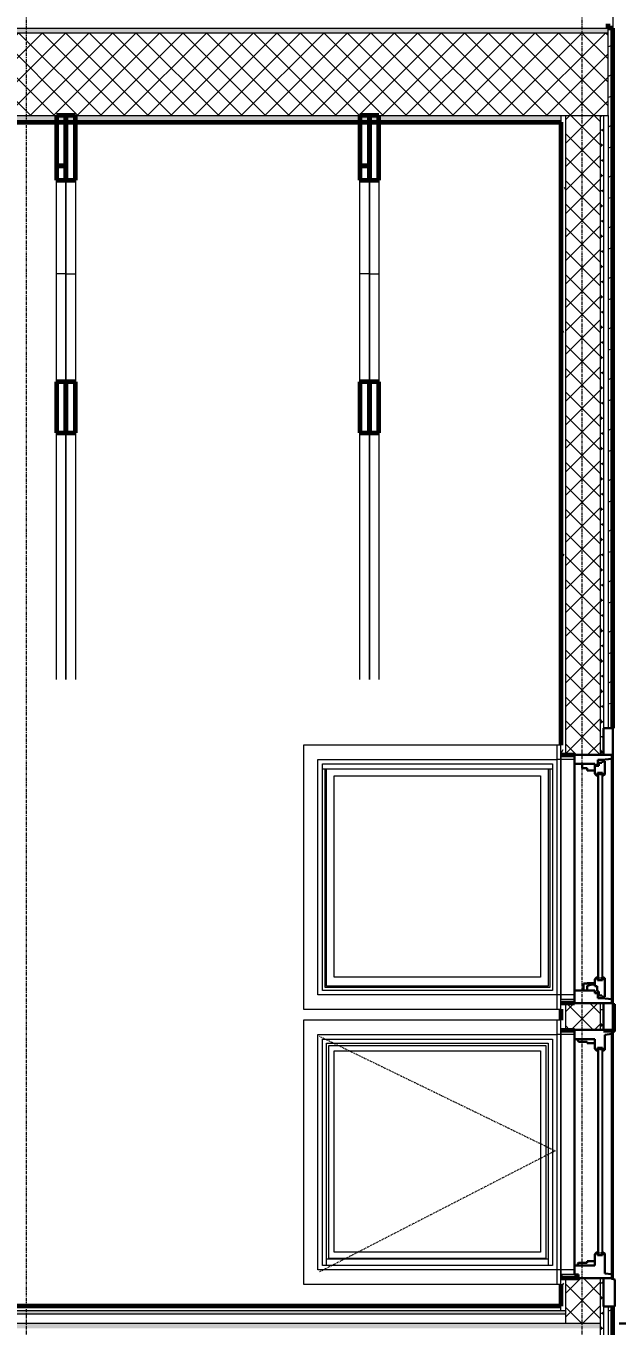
# Model space of a CAD drawing. Header units: inches. Extents: x 1892 to 3485, y -201 to 483.
# Drawn here: x 2624.5 to 2718, y 146.9 to 352.5 of the extents above; entities that cross this region are included whole.
import ezdxf

# ---------------------------------------------------------------- set-up
doc = ezdxf.new("R2010")
doc.units = ezdxf.units.IN
doc.header["$MEASUREMENT"] = 0
doc.linetypes.add('Dash 1_16_', pattern=[0.125, 0.0625, -0.0625])
doc.linetypes.add('Grid Line 1_2_', pattern=[0.875, 0.5, -0.125, 0.125, -0.125])
for name, color, linetype, lineweight in [('A-ANNO-DIMS-1', 211, 'Continuous', 30), ('A-FLOR-1', 192, 'Continuous', 60), ('A-FLOR-MCUT', 51, 'Continuous', 18), ('A-FLOR-PATT-1', 8, 'Continuous', 9), ('A-GLAZ', 151, 'Continuous', 18), ('A-GLAZ-1', 151, 'Continuous', 9), ('A-GLAZ-2', 151, 'Continuous', 30), ('A-GLAZ-3', 151, 'Dash 1_16_', 9), ('A-ROOF', 132, 'Continuous', 18), ('A-ROOF-1', 132, 'Continuous', 60), ('A-ROOF-PATT-1', 132, 'Continuous', 9), ('A-WALL', 113, 'Continuous', 18), ('A-WALL-PATT-1', 111, 'Continuous', 9), ('I-WALL', 2, 'Continuous', 18), ('I-WALL-1', 2, 'Continuous', 60), ('S-BEAM', 12, 'Continuous', 9), ('S-BEAM-1', 12, 'Continuous', 60), ('S-GRID-1', 1, 'Grid Line 1_2_', 9)]:
    doc.layers.add(name, color=color, linetype=linetype, lineweight=lineweight)
doc.styles.add('Century Gothic_B', font='GOTHICB.TTF', dxfattribs={"height": 4.5})
doc.dimstyles.new('OD__1_4__Tol__', dxfattribs={"dimscale": 12, "dimtxt": 4.698757, "dimasz": 0.5, "dimexe": 0.375, "dimexo": 0.25, "dimgap": 0.0625, "dimtad": 1, "dimrnd": 0.25, "dimzin": 3, "dimdsep": 46, "dimlunit": 4, "dimtxsty": 'Century Gothic_B', "dimblk1": 'OBLIQUE', "dimblk2": 'OBLIQUE', "dimsah": 1, "dimcen": 0.09, "dimdle": 0.375, "dimazin": 0, "dimtfac": 1, "dimtdec": 4, "dimtix": 1, "dimtmove": 0, "dimatfit": 3, "dimfxl": 1, "dimtvp": 1, "dimtfill": 1, "dimfrac": 2, "dimtolj": 1, "dimtzin": 0, "dimlwd": 30, "dimlwe": 30, "dimarcsym": 2})
pattern_1 = [(0, (2504.583, 124.937), (0, 2.399), []), (315, (2504.583, 124.937), (2.398506, 0), [3.393, -3.393]), (45, (2504.583, 124.937), (2.398506, 0), [3.393, -3.393])]
pattern_2 = [(45, (2504.583, 124.937), (-1.856155, 1.856155), []), (135, (2504.583, 124.937), (-1.856155, -1.856155), [])]

# ---------------------------------------------------------------- blocks, each defined once
blk = doc.blocks.new('Window-Picture-Andersen-A_Series - 39-1_4_ x 39-1_4_-2457850-BUILDING SECTION - NORTH_SOUTH - LOOKING WEST')
at = {"layer": 'A-GLAZ-1'}
for p, q in [((2709.09, 195.22), (2708.46, 195.22)), ((2708.46, 195.22), (2708.46, 153.5)), ((2709.09, 153.5), (2709.09, 195.22)), ((2709.09, 193.66), (2709.09, 155.06)), ((2711.27, 193.66), (2709.09, 193.66)), ((2711.27, 155.06), (2711.27, 193.66)), ((2709.09, 192.97), (2708.46, 192.97)), ((2711.27, 192.97), (2709.09, 192.97)), ((2714.93, 190.37), (2714.93, 158.55)), ((2715.05, 190.37), (2715.05, 190.86)), ((2715.58, 190.53), (2715.05, 190.53)), ((2715.05, 190.37), (2715.05, 158.55)), ((2715.58, 190.86), (2715.58, 190.37)), ((2715.58, 190.37), (2715.58, 158.55)), ((2715.7, 190.37), (2715.7, 158.55)), ((2715.05, 158.55), (2715.05, 158.06)), ((2715.58, 158.39), (2715.05, 158.39)), ((2715.58, 158.06), (2715.58, 158.55)), ((2709.09, 155.75), (2708.46, 155.75)), ((2711.27, 155.75), (2709.09, 155.75)), ((2709.09, 155.06), (2711.27, 155.06)), ((2708.46, 153.5), (2709.09, 153.5))]:
    blk.add_line(p, q, dxfattribs=at)
at = {"layer": 'A-GLAZ-2'}
for p, q in [((2717.34, 197.94), (2715.84, 197.94)), ((2715.84, 197.94), (2715.84, 193.69)), ((2717.34, 197.94), (2717.15, 197.94)), ((2717.34, 154.31), (2717.34, 197.94)), ((2717.34, 197.44), (2717.34, 197.06)), ((2717.34, 197.06), (2717.34, 193.44)), ((2709.21, 193.69), (2709.21, 193.66)), ((2711.27, 193.69), (2709.21, 193.69)), ((2717.15, 193.69), (2711.27, 193.69)), ((2711.27, 193.69), (2711.27, 155.03)), ((2717.15, 154.44), (2717.15, 193.69)), ((2717.34, 193.44), (2717.15, 193.44)), ((2711.43, 192.26), (2711.27, 192.41)), ((2711.43, 192.26), (2714.49, 192.26)), ((2711.78, 191.99), (2711.78, 192.26)), ((2711.94, 191.83), (2711.78, 191.99)), ((2713.26, 191.83), (2711.94, 191.83)), ((2713.26, 191.61), (2713.26, 191.83)), ((2714.49, 191.61), (2713.26, 191.61)), ((2714.49, 192.26), (2714.49, 190.69)), ((2716.08, 192.94), (2717.15, 193.06)), ((2716.08, 190.57), (2716.08, 192.94)), ((2714.49, 190.69), (2714.81, 190.37)), ((2714.81, 190.37), (2714.93, 190.37)), ((2714.93, 190.86), (2714.93, 190.37)), ((2715.7, 190.86), (2714.93, 190.86)), ((2715.7, 190.86), (2715.7, 190.37)), ((2715.7, 190.37), (2715.74, 190.37)), ((2715.74, 190.37), (2716.08, 190.57)), ((2714.8, 158.55), (2714.49, 158.25)), ((2714.93, 158.55), (2714.8, 158.55)), ((2714.93, 158.06), (2714.93, 158.55)), ((2715.74, 158.55), (2715.7, 158.55)), ((2715.7, 158.55), (2715.7, 158.06)), ((2716.08, 158.36), (2715.74, 158.55)), ((2716.08, 155.18), (2716.08, 158.36)), ((2711.43, 156.46), (2711.27, 156.31)), ((2714.49, 156.46), (2711.43, 156.46)), ((2711.93, 156.89), (2711.78, 156.74)), ((2711.78, 156.74), (2711.78, 156.46)), ((2713.26, 156.89), (2711.93, 156.89)), ((2713.26, 157.11), (2713.26, 156.89)), ((2714.49, 157.11), (2713.26, 157.11)), ((2714.49, 158.25), (2714.49, 156.46)), ((2715.7, 158.06), (2714.93, 158.06)), ((2709.21, 155.06), (2709.21, 154.44)), ((2709.21, 154.44), (2711.93, 154.44)), ((2711.27, 155.03), (2711.93, 155.03)), ((2711.93, 155.03), (2711.93, 154.44)), ((2711.93, 154.44), (2717.15, 154.44)), ((2715.84, 154.44), (2715.84, 152.81)), ((2715.84, 154.44), (2715.84, 149.94)), ((2716.08, 155.18), (2717.15, 155.06)), ((2717.15, 154.44), (2717.15, 154.34)), ((2717.15, 154.34), (2717.15, 154.44)), ((2717.15, 154.34), (2717.34, 154.31)), ((2717.65, 154.25), (2717.15, 154.34)), ((2717.65, 149.94), (2717.65, 154.25)), ((2717.34, 149.94), (2715.84, 149.94)), ((2715.84, 149.94), (2717.65, 149.94))]:
    blk.add_line(p, q, dxfattribs=at)
blk = doc.blocks.new('Window-Casement-Andersen-A_Series - ACW3434-V7-BUILDING SECTION - NORTH_SOUTH - LOOKING WEST')
at = {"layer": 'A-GLAZ-1'}
for p, q in [((2709.09, 238.72), (2708.46, 238.72)), ((2708.46, 238.72), (2708.46, 197)), ((2709.09, 197), (2709.09, 238.72)), ((2709.09, 236.47), (2708.46, 236.47)), ((2709.09, 237.16), (2709.09, 198.56)), ((2711.27, 237.16), (2709.09, 237.16)), ((2711.27, 236.47), (2709.09, 236.47)), ((2711.27, 198.56), (2711.27, 237.16)), ((2714.93, 233.87), (2714.93, 202.05)), ((2715.05, 233.87), (2715.05, 234.36)), ((2715.58, 234.03), (2715.05, 234.03)), ((2715.05, 233.87), (2715.05, 202.05)), ((2715.58, 234.36), (2715.58, 233.87)), ((2715.58, 233.87), (2715.58, 202.05)), ((2715.7, 233.87), (2715.7, 202.05)), ((2715.05, 202.05), (2715.05, 201.56)), ((2715.58, 201.89), (2715.05, 201.89)), ((2715.58, 201.56), (2715.58, 202.05)), ((2709.09, 199.25), (2708.46, 199.25)), ((2711.27, 199.25), (2709.09, 199.25)), ((2709.09, 198.56), (2711.27, 198.56)), ((2708.46, 197), (2709.09, 197))]:
    blk.add_line(p, q, dxfattribs=at)
at = {"layer": 'A-GLAZ-2'}
for p, q in [((2717.34, 241.44), (2715.84, 241.44)), ((2715.84, 241.44), (2715.84, 237.19)), ((2717.34, 241.44), (2715.84, 241.44)), ((2717.34, 197.81), (2717.34, 241.44)), ((2717.34, 240.94), (2717.34, 240.56)), ((2717.34, 240.56), (2717.34, 236.94)), ((2717.15, 237.19), (2711.27, 237.19)), ((2711.27, 237.19), (2711.27, 197.94)), ((2715.61, 236.39), (2717.15, 236.56)), ((2717.15, 197.94), (2717.15, 237.19)), ((2717.34, 236.94), (2717.15, 236.94)), ((2711.27, 235.91), (2711.43, 235.76)), ((2711.43, 235.76), (2714.49, 235.76)), ((2712.49, 235.76), (2712.49, 235.08)), ((2712.49, 235.08), (2713.29, 235.08)), ((2713.29, 235.08), (2713.29, 234.72)), ((2713.29, 234.72), (2714.49, 234.72)), ((2714.49, 235.76), (2714.49, 234.19)), ((2714.49, 235.62), (2714.97, 235.62)), ((2715.1, 235.44), (2714.49, 235.44)), ((2714.97, 235.62), (2714.97, 236.39)), ((2714.97, 236.39), (2715.61, 236.39)), ((2715.6, 235.95), (2715.1, 235.95)), ((2715.1, 235.95), (2715.1, 235.44)), ((2716.08, 236.2), (2715.6, 236.12)), ((2715.6, 236.12), (2715.6, 235.95)), ((2716.08, 234.07), (2716.08, 236.2)), ((2714.49, 234.19), (2714.81, 233.87)), ((2714.81, 233.87), (2714.93, 233.87)), ((2714.93, 234.36), (2714.93, 233.87)), ((2715.7, 234.36), (2714.93, 234.36)), ((2715.7, 234.36), (2715.7, 233.87)), ((2715.7, 233.87), (2715.74, 233.87)), ((2715.74, 233.87), (2716.08, 234.07)), ((2714.8, 202.05), (2714.49, 201.75)), ((2714.49, 201.75), (2714.49, 200.64)), ((2714.93, 202.05), (2714.8, 202.05)), ((2714.93, 201.56), (2714.93, 202.05)), ((2715.7, 201.56), (2714.93, 201.56)), ((2715.74, 202.05), (2715.7, 202.05)), ((2715.7, 202.05), (2715.7, 201.56)), ((2716.08, 201.86), (2715.74, 202.05)), ((2716.08, 198.92), (2716.08, 201.86)), ((2711.27, 199.81), (2711.43, 199.96)), ((2711.43, 199.96), (2714.5, 199.96)), ((2712.69, 201.02), (2713.29, 201.02)), ((2712.69, 199.96), (2712.69, 201.02)), ((2714.49, 201.12), (2713.29, 201.12)), ((2713.29, 201.12), (2713.29, 201.02)), ((2714.06, 200.86), (2713.3, 200.65)), ((2713.3, 200.65), (2713.3, 199.96)), ((2714.49, 200.86), (2714.06, 200.86)), ((2714.49, 200.64), (2714.86, 200.64)), ((2714.5, 199.96), (2714.5, 199.5)), ((2714.5, 199.5), (2714.97, 199.5)), ((2714.86, 200.64), (2714.86, 199.76)), ((2714.86, 199.76), (2715.1, 199.76)), ((2714.97, 199.5), (2714.97, 198.74)), ((2715.1, 199.76), (2715.1, 199.17)), ((2711.27, 197.94), (2717.15, 197.94)), ((2714.97, 198.74), (2715.61, 198.74)), ((2715.1, 199.17), (2715.6, 199.17)), ((2715.6, 199.17), (2715.6, 198.97)), ((2715.6, 198.97), (2715.77, 198.97)), ((2715.61, 198.74), (2717.15, 198.56)), ((2715.77, 198.97), (2716.08, 198.92)), ((2715.84, 197.94), (2715.84, 196.31)), ((2715.84, 197.94), (2715.84, 193.69)), ((2717.15, 197.94), (2717.15, 197.84)), ((2717.15, 197.84), (2717.15, 197.94)), ((2717.15, 197.84), (2717.34, 197.81)), ((2717.65, 197.75), (2717.15, 197.84)), ((2717.65, 193.44), (2717.65, 197.75)), ((2717.34, 193.44), (2715.84, 193.44)), ((2717.15, 193.44), (2717.65, 193.44))]:
    blk.add_line(p, q, dxfattribs=at)
blk = doc.blocks.new('Window-Casement-Andersen-A_Series - ACW3434-V9-BUILDING SECTION - NORTH_SOUTH - LOOKING WEST')
at = {"layer": 'A-GLAZ-1'}
for p, q in [((2668.43, 195.22), (2668.43, 153.5)), ((2708.46, 195.22), (2668.43, 195.22)), ((2670.68, 192.97), (2708.46, 192.97)), ((2670.68, 155.75), (2670.68, 192.97)), ((2671.4, 156.46), (2671.4, 192.26)), ((2671.4, 192.26), (2707.78, 192.26)), ((2672.07, 156.46), (2672.07, 191.58)), ((2672.07, 191.58), (2707.1, 191.58)), ((2672.43, 157.62), (2672.43, 191.22)), ((2672.43, 191.22), (2706.74, 191.22)), ((2706.74, 191.22), (2706.74, 157.62)), ((2707.1, 191.58), (2707.1, 156.46)), ((2707.78, 192.26), (2707.78, 156.46)), ((2673.27, 190.37), (2705.9, 190.37)), ((2673.27, 158.55), (2673.27, 190.37)), ((2705.9, 190.37), (2705.9, 158.55)), ((2705.9, 158.55), (2673.27, 158.55)), ((2707.78, 156.46), (2671.4, 156.46)), ((2672.07, 157.52), (2707.1, 157.52)), ((2672.43, 157.62), (2706.74, 157.62)), ((2708.46, 155.75), (2670.68, 155.75)), ((2668.43, 153.5), (2708.46, 153.5))]:
    blk.add_line(p, q, dxfattribs=at)
at = {"layer": 'A-GLAZ-3'}
for p, q in [((2670.93, 192.7), (2708.23, 174.58)), ((2708.23, 174.58), (2670.93, 155.42))]:
    blk.add_line(p, q, dxfattribs=at)
blk = doc.blocks.new('Window-Picture-Andersen-A_Series - 39-1_4_ x 39-1_4_-V10-BUILDING SECTION - NORTH_SOUTH - LOOKING WEST')
at = {"layer": 'A-GLAZ-1'}
for p, q in [((2668.43, 238.72), (2668.43, 197)), ((2708.46, 238.72), (2668.43, 238.72)), ((2670.68, 236.47), (2708.46, 236.47)), ((2670.68, 199.25), (2670.68, 236.47)), ((2671.4, 199.96), (2671.4, 235.76)), ((2671.4, 235.76), (2707.78, 235.76)), ((2671.82, 200.39), (2671.82, 235)), ((2672.04, 200.61), (2672.04, 235)), ((2707.13, 235), (2707.13, 200.61)), ((2707.35, 235), (2707.35, 200.39)), ((2707.78, 235.76), (2707.78, 199.96)), ((2673.27, 233.87), (2705.9, 233.87)), ((2673.27, 202.05), (2673.27, 233.87)), ((2705.9, 233.87), (2705.9, 202.05)), ((2705.9, 202.05), (2673.27, 202.05)), ((2707.78, 199.96), (2671.4, 199.96)), ((2707.35, 200.39), (2671.82, 200.39)), ((2707.13, 200.61), (2672.04, 200.61)), ((2708.46, 199.25), (2670.68, 199.25)), ((2668.43, 197), (2708.46, 197))]:
    blk.add_line(p, q, dxfattribs=at)
blk = doc.blocks.new('Truss - Truss-2014843-BUILDING SECTION - NORTH_SOUTH - LOOKING WEST')
at = {"layer": 'S-BEAM'}
for p, q in [((2677.34, 313.29), (2677.34, 328.08)), ((2678.84, 328.08), (2678.84, 313.29)), ((2678.84, 313.29), (2678.84, 328.08)), ((2680.34, 328.08), (2680.34, 313.29)), ((2677.34, 296.22), (2677.34, 313.29)), ((2678.84, 313.29), (2677.34, 313.29)), ((2678.84, 313.29), (2680.34, 313.29)), ((2678.84, 296.22), (2678.84, 313.29)), ((2678.84, 313.29), (2678.84, 296.22)), ((2680.34, 313.29), (2680.34, 296.22)), ((2677.34, 249.12), (2677.34, 288.11)), ((2678.84, 288.11), (2678.84, 249.12)), ((2678.84, 249.12), (2678.84, 288.11)), ((2680.34, 288.11), (2680.34, 249.12))]:
    blk.add_line(p, q, dxfattribs=at)
at = {"layer": 'S-BEAM-1'}
for p, q in [((2678.84, 338.33), (2677.34, 338.33)), ((2677.34, 338.33), (2677.34, 330.36)), ((2678.84, 338.33), (2678.84, 328.08)), ((2680.34, 338.33), (2678.84, 338.33)), ((2678.84, 330.36), (2678.84, 338.33)), ((2680.34, 328.08), (2680.34, 338.33)), ((2677.34, 330.36), (2677.34, 328.08)), ((2678.84, 330.36), (2677.34, 330.36)), ((2677.34, 330.36), (2678.84, 330.36)), ((2678.84, 328.08), (2678.84, 330.36)), ((2677.34, 328.08), (2678.84, 328.08)), ((2678.84, 328.08), (2680.34, 328.08)), ((2677.34, 296.22), (2677.34, 288.11)), ((2678.84, 296.22), (2677.34, 296.22)), ((2678.84, 296.22), (2678.84, 288.11)), ((2680.34, 296.22), (2678.84, 296.22)), ((2678.84, 288.11), (2678.84, 296.22)), ((2680.34, 288.11), (2680.34, 296.22)), ((2677.34, 288.11), (2678.84, 288.11)), ((2678.84, 288.11), (2680.34, 288.11))]:
    blk.add_line(p, q, dxfattribs=at)
blk = doc.blocks.new('Dimension Lumber - GLULAM - 5_125 in_ x 13_75 in_-2000024-BUILDING SECTION - NORTH_SOUTH - LOOKING WEST')
at = {"layer": 'S-BEAM'}
h = blk.add_hatch(dxfattribs=at)
h.set_pattern_fill('FP_23', color=256, style=0, pattern_type=2)
h.set_pattern_definition([(0, (2546.274, 241.875), (0, 2), [])])
h.paths.add_polyline_path([(2707.02, 235), (2707.78, 235), (2707.78, 235.76), (2671.4, 235.75), (2671.4, 235), (2673.98, 235)], flags=0)
blk.add_line((2671.4, 235), (2707.78, 235), dxfattribs=at)
blk = doc.blocks.new('_Oblique')
at = {"color": 0, "linetype": 'ByBlock', "lineweight": -2}
blk.add_line((-0.5, -0.5), (0.5, 0.5), dxfattribs=at)
blk = doc.blocks.new('DIMBLOCK8-BUILDING SECTION - NORTH_SOUTH - LOOKING WEST')
at = {"layer": 'A-ANNO-DIMS-1', "color": 0, "lineweight": 30, "transparency": 16777216}
for p, q in [((2735.06, 154.06), (2735.06, 160.06)), ((2721.34, 154.06), (2739.56, 154.06)), ((2735.06, 154.06), (2735.06, 147.25)), ((2718.34, 147.25), (2739.56, 147.25)), ((2735.06, 147.25), (2735.06, 141.25))]:
    blk.add_line(p, q, dxfattribs=at)
at = {"layer": 'Defpoints', "color": 0, "transparency": 16777216}
for p in [(2718.34, 154.06), (2715.34, 147.25)]:
    blk.add_point(p, dxfattribs=at)
at = {"layer": 'A-ANNO-DIMS-1', "color": 0, "lineweight": 30, "transparency": 16777216, "xscale": 5.999999999999999, "yscale": 5.999999999999999, "zscale": 5.999999999999999}
for p, rotation in [((2735.06, 154.06), 270), ((2735.06, 147.25), 90)]:
    blk.add_blockref('_Oblique', p, dxfattribs=dict(at, rotation=rotation))
at = {"layer": 'A-ANNO-DIMS-1', "color": 0, "transparency": 16777216, "insert": (2731.59, 150.66), "char_height": 4.5, "attachment_point": 5, "rotation": 90, "style": 'Century Gothic_B', "bg_fill": 3, "box_fill_scale": 1.25, "bg_fill_color": 256, "bg_fill_true_color": 13158600, "bg_fill_transparency": 0}
blk.add_mtext('\\A1;6 3/4"', dxfattribs=at)
at = {"layer": 'Defpoints', "color": 0, "transparency": 16777216}
blk.add_point((2735.06, 147.25), dxfattribs=at)

msp = doc.modelspace()

# ---------------------------------------------------------------- hatches: boundary and pattern name
at = {"layer": 'A-FLOR-PATT-1'}
h = msp.add_hatch(dxfattribs=at)
h.set_pattern_fill('FP_4', color=256, style=0, pattern_type=2)
h.set_pattern_definition(pattern_1)
h.paths.add_polyline_path([(2546.847, 148.75), (2709.837, 148.75), (2709.837, 149.25), (2540.337, 149.25), (2540.337, 148.75), (2542.307, 148.75)], flags=0)
h.paths.add_polyline_path([(2056.463, 148.75), (2260.087, 148.75), (2260.087, 149.25), (2023.837, 149.25), (2023.837, 148.75)], flags=0)
h = msp.add_hatch(dxfattribs=at)
h.set_pattern_fill('FP_4', color=256, style=0, pattern_type=2)
h.set_pattern_definition(pattern_1)
h.paths.add_polyline_path([(2022.837, 146.5), (2260.087, 146.5), (2260.087, 147.25), (2022.837, 147.25)], flags=0)
h.paths.add_polyline_path([(2715.337, 146.5), (2715.337, 147.25), (2540.337, 147.25), (2540.337, 146.5), (2710.309, 146.5)], flags=0)
at = {"layer": 'A-ROOF-PATT-1'}
h = msp.add_hatch(dxfattribs=at)
h.set_pattern_fill('FP_4', color=256, style=0, pattern_type=2)
h.set_pattern_definition(pattern_1)
h.paths.add_polyline_path([(2710.309, 351.411), (2716.587, 351.411), (2716.587, 352.118), (2017.087, 352.118), (2017.087, 351.411), (2637.659, 351.411)], flags=0)
h = msp.add_hatch(dxfattribs=at)
h.set_pattern_fill('FP_3', color=256, style=0, pattern_type=2)
h.set_pattern_definition(pattern_2)
h.paths.add_polyline_path([(2716.587, 338.329), (2716.587, 351.411), (2017.087, 351.411), (2017.087, 338.329), (2715.837, 338.329)], flags=0)
h = msp.add_hatch(dxfattribs=at)
h.set_pattern_fill('FP_15', color=256, style=0, pattern_type=2)
h.set_pattern_definition([(355.236, (2504.583, 129.017), (-263.9996864, 24.0015455), [2.89, -286.108]), (11.31, (2507.463, 128.777), (96.00039, 24.000414), [3.671, -118.705]), (45, (2511.063, 129.497), (0, 24.0006), [2.715, -31.226]), (46.848, (2512.983, 131.417), (335.9980391, 360.0023588), [5.264, -521.098]), (12.995, (2516.583, 135.257), (-215.999946, -48.001379), [3.202, -316.998]), (0, (2519.703, 135.977), (24, 24), [6, -18]), (350.538, (2525.703, 135.977), (-120.000217, 23.99977), [2.92, -143.067]), (354.289, (2504.583, 135.497), (-215.999717, 24.001433), [2.412, -238.785]), (0, (2506.983, 135.257), (24, 24), [3.6, -20.4]), (28.301, (2510.583, 135.257), (263.999841, 144.000819), [3.544, -350.812]), (52.125, (2513.703, 136.937), (-96.000349, -120.000279), [5.473, -268.169]), (39.289, (2517.063, 141.257), (144.000322, 119.999016), [3.411, -337.693]), (6.34, (2519.703, 143.417), (192.000086, 23.998999), [4.347, -212.983]), (348.111, (2524.023, 143.897), (-335.9991112, 72.0018444), [4.66, -461.336]), (353.29, (2504.583, 142.937), (216.000198, -24.0007422), [4.108, -406.706]), (3.367, (2508.663, 142.457), (384.000105, 24.003305), [4.087, -404.618]), (33.69, (2512.743, 142.697), (-47.99962, -24.00016), [4.327, -82.207]), (47.49, (2516.343, 145.097), (239.998435, 264.0019564), [3.907, -386.785]), (14.931, (2518.983, 147.977), (264.000774, 71.9981694), [3.726, -368.854]), (0, (2522.583, 148.937), (24, 24), [2.88, -21.12]), (347.005, (2525.463, 148.937), (215.999946, -48.001379), [3.202, -316.998]), (0, (2512.023, 124.937), (24, 24), [0.063, -23.937]), (223.152, (2515.383, 128.537), (360.0023588, 335.9980391), [5.264, -521.098]), (206.565, (2511.543, 148.937), (-23.99974, -23.9997), [2.147, -51.519]), (188.13, (2509.623, 147.977), (-144.000218, -23.999654), [3.394, -166.312]), (156.801, (2506.263, 147.497), (-119.99995, 48.001369), [1.828, -180.951]), (26.565, (2515.383, 128.537), (23.99974, 23.9997), [2.683, -50.982]), (6.71, (2517.783, 129.737), (-216.000198, -24.0007422), [4.108, -406.706]), (349.875, (2521.863, 130.217), (407.9992525, -72.0020701), [6.826, -675.804]), (349.695, (2504.583, 126.377), (144.000477, -24.0001035), [2.683, -265.645]), (15.524, (2507.223, 125.897), (-264.000139, -71.9991673), [4.484, -443.873]), (42.879, (2511.543, 127.097), (-311.9990114, -288.0003535), [4.585, -453.934]), (34.695, (2514.903, 130.217), (240.0000585, 167.9992156), [3.795, -375.679]), (9.462, (2518.023, 132.377), (120.000217, 23.99977), [4.38, -141.607]), (353.418, (2522.343, 133.097), (-408.0001485, 48.0004238), [6.281, -621.859]), (351.87, (2504.583, 132.377), (-144.000218, 23.999654), [3.394, -166.312]), (11.31, (2507.943, 131.897), (96.00039, 24.000414), [3.671, -118.705]), (42.51, (2511.543, 132.617), (-264.0019564, -239.998435), [3.907, -386.785]), (45, (2514.423, 135.257), (0, 24.0006), [4.412, -29.529]), (17.354, (2517.543, 138.377), (-311.9999793, -95.999553), [4.023, -398.29]), (356.633, (2521.383, 139.577), (-384.000105, 24.003305), [4.087, -404.618]), (342.897, (2525.463, 139.337), (239.999665, -72.0006297), [3.264, -323.171]), (351.254, (2504.583, 138.377), (168.000296, -23.999242), [3.157, -312.514]), (14.931, (2507.703, 137.897), (264.000774, 71.9981694), [3.726, -368.854]), (32.005, (2511.303, 138.857), (-120.000722, -71.999341), [4.528, -221.887]), (49.899, (2515.143, 141.257), (-264.0002635, -311.9996052), [5.961, -590.186]), (15.945, (2518.983, 145.817), (-96.00064, -23.999112), [3.494, -171.228]), (353.991, (2522.343, 146.777), (240.0002348, -24.000218), [4.585, -453.934]), (336.801, (2526.903, 146.297), (119.99995, -48.001369), [1.828, -180.951]), (350.538, (2504.583, 145.577), (-120.000217, 23.99977), [2.92, -143.067]), (10.008, (2507.463, 145.097), (264.00047, 47.999892), [4.143, -410.161]), (37.405, (2511.543, 145.817), (312.0020274, 239.997904), [5.136, -508.486]), (29.055, (2515.623, 124.937), (167.999253, 96.001016), [2.471, -244.624]), (10.784, (2517.783, 126.137), (-384.0003557, -71.997667), [5.131, -507.931]), (352.875, (2522.823, 127.097), (-168.000466, 24.000177), [5.805, -187.689])])
h.paths.add_polyline_path([(2637.659, 337.269), (2709.087, 337.269), (2709.087, 338.329), (2547.087, 338.329), (2547.087, 337.269), (2565.01, 337.269)], flags=0)
h.paths.add_polyline_path([(2129.113, 337.269), (2253.337, 337.269), (2253.337, 338.329), (2017.087, 338.329), (2017.087, 337.269), (2056.463, 337.269)], flags=0)
h.paths.add_polyline_path([(2260.087, 337.269), (2332.087, 337.269), (2332.087, 338.329), (2260.087, 338.329)], flags=0)
h.paths.add_polyline_path([(2540.337, 337.269), (2540.337, 338.329), (2435.587, 338.329), (2435.587, 337.269), (2492.36, 337.269)], flags=0)
h.paths.add_polyline_path([(2338.837, 337.269), (2428.837, 337.269), (2428.837, 338.329), (2338.837, 338.329)], flags=0)
at = {"layer": 'A-WALL-PATT-1'}
h = msp.add_hatch(dxfattribs=at)
h.set_pattern_fill('FP_5', color=256, style=0, pattern_type=2)
h.set_pattern_definition([(216.87, (2507.782, 132.934), (23.9897714, 15.993643), [3.998, -35.986]), (206.565, (2512.58, 130.535), (-7.99708, -7.99662), [8.941, -8.941]), (198.435, (2512.58, 126.537), (-15.993845, -7.997098), [5.058, -20.23])])
h.paths.add_polyline_path([(2716.587, 117.938), (2717.337, 117.938), (2717.337, 149.937), (2716.587, 149.937), (2716.587, 123.272)], flags=0)
h.paths.add_polyline_path([(2716.587, 241.437), (2717.337, 241.449), (2717.337, 352.118), (2716.587, 352.118), (2716.587, 245.698)], flags=0)
h = msp.add_hatch(dxfattribs=at)
h.set_pattern_fill('FP_2', color=256, style=0, pattern_type=2)
h.set_pattern_definition([(0, (2504.583, 124.937), (15.36, 3.84), [0.634, -10.886, 0.634, -10.886, -61.44]), (0, (2504.583, 124.937), (15.36, 3.84), [-23.04, 0.634, -22.406, 0.634, -10.886, -26.88]), (0, (2504.583, 124.937), (15.36, 3.84), [-57.6, 0.634, -7.046, 0.634, -18.566]), (120, (2510.343, 126.857), (-11.00554, 11.38215), [0.634, -10.886, 0.634, -10.886, -61.44]), (120, (2510.343, 126.857), (-11.00554, 11.38215), [-23.04, 0.634, -22.406, 0.634, -10.886, -26.88]), (120, (2510.343, 126.857), (-11.00554, 11.38215), [-57.6, 0.634, -7.046, 0.634, -18.566]), (240, (2512.263, 134.537), (-4.35446, -15.22215), [0.634, -10.886, 0.634, -10.886, -61.44]), (240, (2512.263, 134.537), (-4.35446, -15.22215), [-23.04, 0.634, -22.406, 0.634, -10.886, -26.88]), (240, (2512.263, 134.537), (-4.35446, -15.22215), [-57.6, 0.634, -7.046, 0.634, -18.566])])
h.paths.add_polyline_path([(2709.837, 117.938), (2709.837, 134.625), (2709.087, 134.625), (2709.087, 117.938)], flags=0)
h.paths.add_polyline_path([(2709.087, 149.25), (2709.837, 149.25), (2709.837, 154.437), (2709.087, 154.437), (2709.087, 150)], flags=0)
h.paths.add_polyline_path([(2709.837, 193.687), (2709.837, 197.937), (2709.087, 197.937), (2709.087, 193.687)], flags=0)
h.paths.add_polyline_path([(2709.837, 237.187), (2709.837, 338.329), (2709.087, 338.329), (2709.087, 237.187)], flags=0)
h = msp.add_hatch(dxfattribs=at)
h.set_pattern_fill('FP_3', color=256, style=0, pattern_type=2)
h.set_pattern_definition(pattern_2)
h.paths.add_polyline_path([(2709.837, 117.938), (2715.337, 117.938), (2715.337, 134.625), (2709.837, 134.625), (2709.837, 118.564)], flags=0)
h.paths.add_polyline_path([(2715.337, 147.25), (2715.337, 154.437), (2709.837, 154.437), (2709.837, 147.25), (2710.309, 147.25)], flags=0)
h.paths.add_polyline_path([(2711.274, 193.687), (2715.337, 193.687), (2715.337, 197.937), (2709.837, 197.937), (2709.837, 193.687), (2710.309, 193.687)], flags=0)
h.paths.add_polyline_path([(2711.274, 237.187), (2715.337, 237.187), (2715.337, 338.329), (2709.837, 338.329), (2709.837, 237.187), (2710.309, 237.187)], flags=0)
h = msp.add_hatch(dxfattribs=at)
h.set_pattern_fill('FP_4', color=256, style=0, pattern_type=2)
h.set_pattern_definition(pattern_1)
h.paths.add_polyline_path([(2715.837, 117.938), (2715.837, 154.437), (2715.337, 154.437), (2715.337, 117.938)], flags=0)
h.paths.add_polyline_path([(2715.337, 193.687), (2715.837, 193.687), (2715.837, 197.937), (2715.337, 197.937), (2715.337, 193.903)], flags=0)
h.paths.add_polyline_path([(2715.837, 237.187), (2715.837, 338.329), (2715.337, 338.329), (2715.337, 237.187)], flags=0)

# ---------------------------------------------------------------- linework, layer by layer
at = {"layer": 'A-FLOR-1'}
msp.add_line((2709.087, 150), (2145.597, 150), dxfattribs=at)
at = {"layer": 'A-FLOR-MCUT'}
for p, q in [((2709.837, 149.25), (2023.837, 149.25)), ((2709.837, 148.75), (2023.837, 148.75)), ((2709.087, 149.25), (2709.087, 150)), ((2715.337, 147.25), (2022.837, 147.25))]:
    msp.add_line(p, q, dxfattribs=at)
at = {"layer": 'A-ROOF'}
for p, q in [((2024.587, 352.118), (2716.587, 352.118)), ((2716.587, 338.329), (2716.587, 352.118)), ((2017.087, 351.411), (2716.587, 351.411)), ((2017.087, 338.329), (2716.587, 338.329))]:
    msp.add_line(p, q, dxfattribs=at)
at = {"layer": 'A-ROOF-1'}
for p, q in [((2716.587, 352.118), (2716.587, 352.825)), ((2547.087, 337.269), (2709.087, 337.269))]:
    msp.add_line(p, q, dxfattribs=at)
at = {"layer": 'A-WALL'}
for p, q in [((2709.087, 338.329), (2709.087, 337.269)), ((2709.837, 338.329), (2709.837, 237.187)), ((2715.337, 338.329), (2715.337, 237.187)), ((2715.837, 338.329), (2715.837, 241.437)), ((2716.587, 338.329), (2716.587, 241.437)), ((2709.837, 197.937), (2709.837, 193.687)), ((2715.337, 197.937), (2715.337, 193.687)), ((2709.837, 154.437), (2709.837, 147.25)), ((2715.337, 154.437), (2715.337, 114.875)), ((2715.837, 149.937), (2715.837, 114.875)), ((2716.587, 149.937), (2716.587, 114.875))]:
    msp.add_line(p, q, dxfattribs=at)
at = {"layer": 'I-WALL'}
msp.add_line((2717.337, 394.363), (2717.337, 352.118), dxfattribs=at)
at = {"layer": 'I-WALL-1'}
for p, q in [((2717.337, 352.118), (2716.587, 352.118)), ((2717.337, 241.437), (2717.337, 352.118)), ((2709.087, 337.269), (2709.087, 238.719)), ((2709.087, 237.187), (2711.274, 237.187)), ((2711.274, 197.937), (2709.087, 197.937)), ((2709.087, 197), (2709.087, 195.219)), ((2709.087, 193.687), (2711.274, 193.687)), ((2711.93, 154.437), (2709.087, 154.437)), ((2709.087, 153.5), (2709.087, 150)), ((2717.337, 117.938), (2717.337, 149.937))]:
    msp.add_line(p, q, dxfattribs=at)
at = {"layer": 'S-GRID-1'}
for p, q in [((2624.587, -165.074), (2624.587, 454.145)), ((2712.462, -165.074), (2712.462, 454.145))]:
    msp.add_line(p, q, dxfattribs=at)

# ---------------------------------------------------------------- block references
at = {"layer": 'A-GLAZ'}
for name in ['Window-Picture-Andersen-A_Series - 39-1_4_ x 39-1_4_-V10-BUILDING SECTION - NORTH_SOUTH - LOOKING WEST', 'Window-Casement-Andersen-A_Series - ACW3434-V9-BUILDING SECTION - NORTH_SOUTH - LOOKING WEST']:
    msp.add_blockref(name, (0, 0), dxfattribs=at)
at = {"layer": 'A-GLAZ-1'}
for name in ['Window-Casement-Andersen-A_Series - ACW3434-V7-BUILDING SECTION - NORTH_SOUTH - LOOKING WEST', 'Window-Picture-Andersen-A_Series - 39-1_4_ x 39-1_4_-2457850-BUILDING SECTION - NORTH_SOUTH - LOOKING WEST']:
    msp.add_blockref(name, (0, 0), dxfattribs=at)
at = {"layer": 'S-BEAM'}
for name, p in [('Truss - Truss-2014843-BUILDING SECTION - NORTH_SOUTH - LOOKING WEST', (-48, 0)), ('Truss - Truss-2014843-BUILDING SECTION - NORTH_SOUTH - LOOKING WEST', (0, 0)), ('Dimension Lumber - GLULAM - 5_125 in_ x 13_75 in_-2000024-BUILDING SECTION - NORTH_SOUTH - LOOKING WEST', (0, 0))]:
    msp.add_blockref(name, p, dxfattribs=at)

# ---------------------------------------------------------------- next in the draw order: dimensions: what is measured, and where the dimension line sits
at = {"layer": 'A-ANNO-DIMS-1'}
dim = msp.add_linear_dim(base=(2735.059, 147.25), p1=(2718.337, 154.062), p2=(2715.337, 147.25), angle=90, dimstyle='OD__1_4__Tol__', override={"dimpost": '<>', "dimfxl": 7.4438}, dxfattribs=at)
dim.commit()
dim.dimension.update_dxf_attribs({"geometry": 'DIMBLOCK8-BUILDING SECTION - NORTH_SOUTH - LOOKING WEST', "text_midpoint": (2731.594, 150.656)})

doc.saveas('drawing.dxf')
